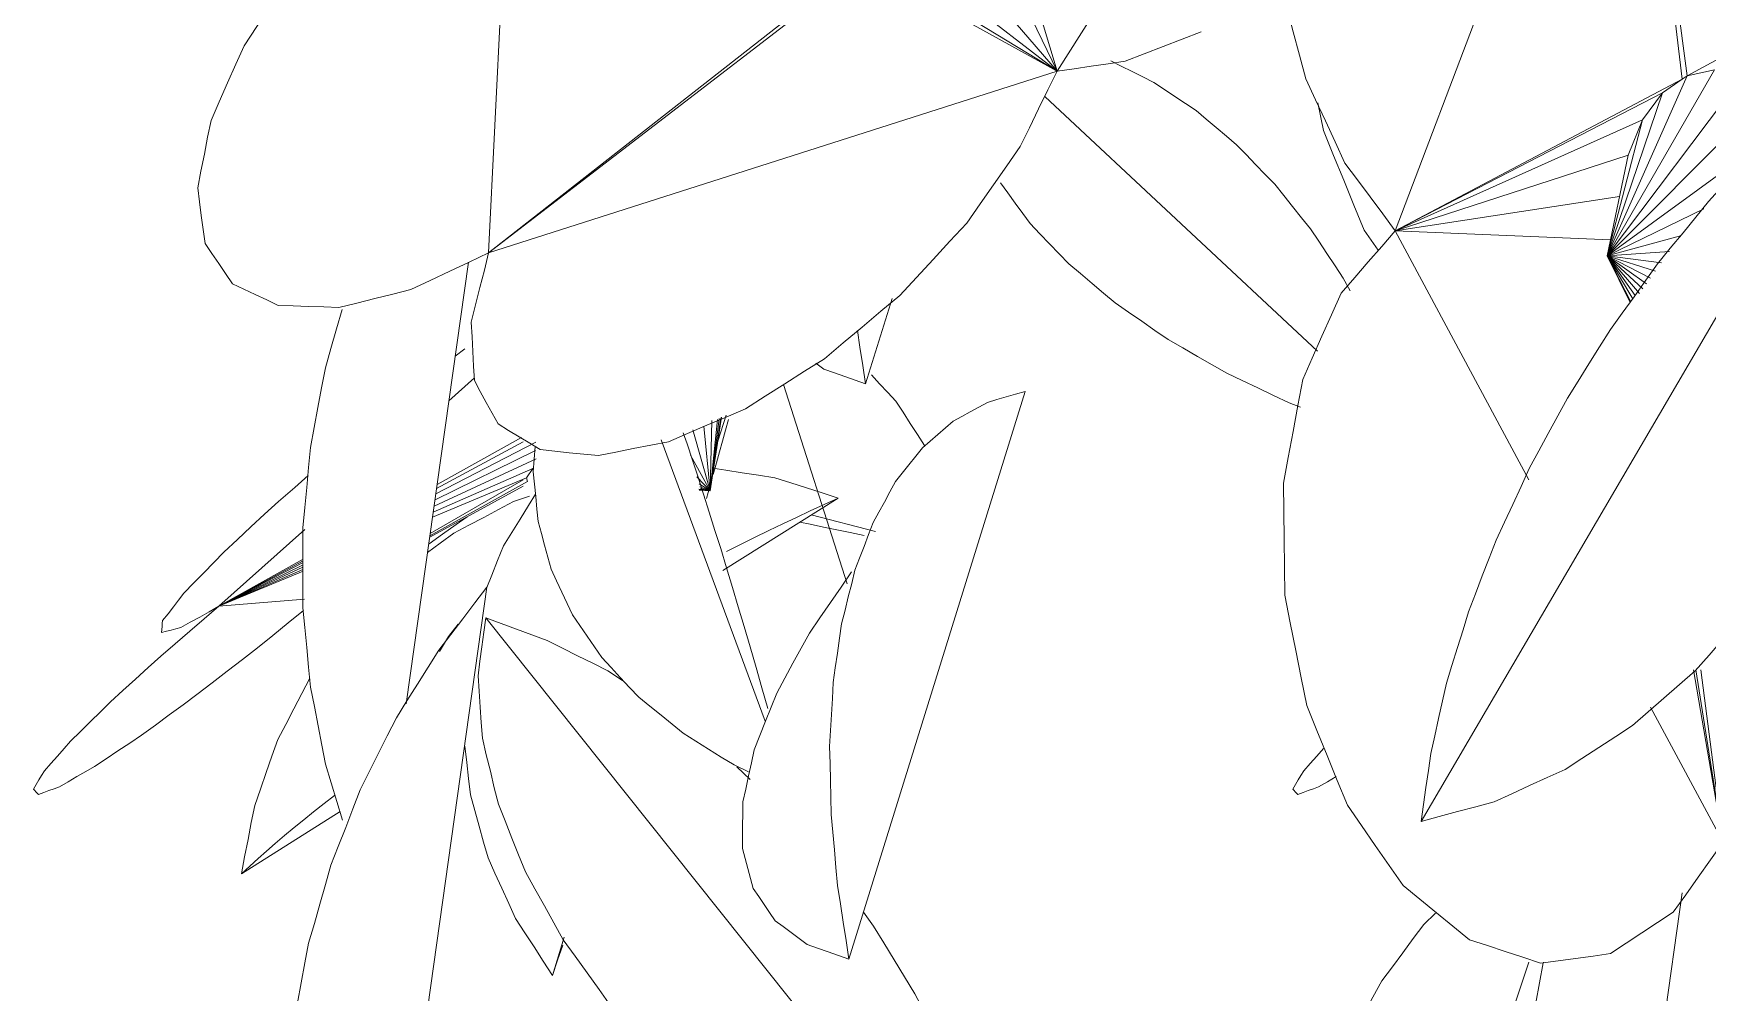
# Model space of a CAD drawing. Header units: metres. Extents: x 10.2 to 20.8, y -0.2 to 6.6.
# Drawn here: x 17.6922 to 17.7953, y 0.5659 to 0.6249 of the extents above; entities that cross this region are included whole.
import ezdxf

# ---------------------------------------------------------------- set-up
doc = ezdxf.new("R2010")
doc.units = ezdxf.units.M
doc.layers.add('Importações nas famílias', color=250, linetype='Continuous', lineweight=5)
doc.layers.add('Vegetação', color=7, linetype='Continuous', lineweight=5)

# ---------------------------------------------------------------- blocks, each defined once
blk = doc.blocks.new('Planta_pergolado_12200 - plantas pergolado_skp_Component_12-V108-Corte 3')
at = {"layer": 'Importações nas famílias'}
blk.add_line((17.78861, 0.53553), (17.79374, 0.57199), dxfattribs=at)
at = {"layer": 'Importações nas famílias', "flags": 128}
for points in [[(17.78449, 0.564), (17.78472, 0.56523), (17.78495, 0.56645), (17.78518, 0.56768), (17.78519, 0.56772)], [(17.78403, 0.55906), (17.78414, 0.5603), (17.78426, 0.56153), (17.78438, 0.56277), (17.78449, 0.564)], [(17.78403, 0.55412), (17.78403, 0.55536), (17.78403, 0.55659), (17.78403, 0.55782), (17.78403, 0.55906)], [(17.7845, 0.54925), (17.78438, 0.55047), (17.78427, 0.55169), (17.78415, 0.5529), (17.78403, 0.55412)], [(17.78543, 0.54449), (17.7852, 0.54568), (17.78496, 0.54687), (17.78473, 0.54806), (17.7845, 0.54925)], [(17.7868, 0.5399), (17.78646, 0.54105), (17.78612, 0.54219), (17.78577, 0.54334), (17.78543, 0.54449)], [(17.78861, 0.53553), (17.78816, 0.53662), (17.78771, 0.53772), (17.78726, 0.53881), (17.7868, 0.5399)]]:
    blk.add_lwpolyline(points, dxfattribs=at)
blk = doc.blocks.new('Planta_pergolado_12200 - plantas pergolado_skp_Component_16-V110-Corte 3')
blk.add_blockref('Planta_pergolado_12200 - plantas pergolado_skp_Component_12-V108-Corte 3', (0, 0))
blk = doc.blocks.new('Planta_pergolado_12200 - plantas pergolado_skp_Component_12-V90-Corte 3')
at = {"layer": 'Importações nas famílias'}
blk.add_line((17.81868, 0.40305), (17.82952, 0.43802), dxfattribs=at)
at = {"layer": 'Importações nas famílias', "flags": 128}
for points in [[(17.82509, 0.43618), (17.82562, 0.43647), (17.82615, 0.43676), (17.82668, 0.43705), (17.82721, 0.43734)], [(17.82721, 0.43734), (17.82779, 0.43751), (17.82836, 0.43768), (17.82894, 0.43785), (17.82952, 0.43802)], [(17.8232, 0.43455), (17.82367, 0.43496), (17.82415, 0.43537), (17.82462, 0.43577), (17.82509, 0.43618)], [(17.82155, 0.43246), (17.82196, 0.43298), (17.82237, 0.4335), (17.82279, 0.43403), (17.8232, 0.43455)], [(17.82016, 0.42994), (17.82051, 0.43057), (17.82086, 0.4312), (17.8212, 0.43183), (17.82155, 0.43246)], [(17.81905, 0.42701), (17.81933, 0.42774), (17.81961, 0.42847), (17.81988, 0.42921), (17.82016, 0.42994)], [(17.81884, 0.42691), (17.81819, 0.42597), (17.81754, 0.42502), (17.81689, 0.42407), (17.81624, 0.42313)], [(17.81823, 0.42371), (17.81844, 0.42454), (17.81864, 0.42536), (17.81885, 0.42619), (17.81905, 0.42701)], [(17.81771, 0.42008), (17.81784, 0.42099), (17.81797, 0.4219), (17.8181, 0.42281), (17.81823, 0.42371)], [(17.81624, 0.42313), (17.81574, 0.4222), (17.81523, 0.42128), (17.81473, 0.42036), (17.81423, 0.41944)], [(17.81749, 0.41615), (17.81755, 0.41713), (17.8176, 0.41812), (17.81766, 0.4191), (17.81771, 0.42008)], [(17.81423, 0.41944), (17.81388, 0.41857), (17.81354, 0.4177), (17.81319, 0.41682), (17.81285, 0.41595)], [(17.81285, 0.41595), (17.81267, 0.41514), (17.8125, 0.41434), (17.81232, 0.41353), (17.81214, 0.41273)], [(17.81758, 0.41197), (17.81756, 0.41302), (17.81754, 0.41406), (17.81752, 0.41511), (17.81749, 0.41615)], [(17.81214, 0.41273), (17.81214, 0.41201), (17.81213, 0.41129), (17.81213, 0.41058), (17.81212, 0.40986)], [(17.81798, 0.40759), (17.81788, 0.40869), (17.81778, 0.40978), (17.81768, 0.41088), (17.81758, 0.41197)], [(17.81212, 0.40986), (17.81229, 0.40924), (17.81246, 0.40863), (17.81262, 0.40802), (17.81279, 0.4074)], [(17.81279, 0.4074), (17.81313, 0.40691), (17.81346, 0.40641), (17.81379, 0.40592), (17.81413, 0.40542)], [(17.81868, 0.40305), (17.8185, 0.40419), (17.81833, 0.40532), (17.81815, 0.40646), (17.81798, 0.40759)], [(17.81413, 0.40542), (17.81462, 0.40506), (17.81512, 0.40469), (17.81561, 0.40433), (17.81611, 0.40396)], [(17.81611, 0.40396), (17.81675, 0.40373), (17.81739, 0.40351), (17.81803, 0.40328), (17.81868, 0.40305)]]:
    blk.add_lwpolyline(points, dxfattribs=at)
blk = doc.blocks.new('Planta_pergolado_12200 - plantas pergolado_skp_Component_12-V91-Corte 3')
at = {"layer": 'Importações nas famílias'}
for p, q in [((17.78861, 0.37067), (17.79638, 0.42596)), ((17.79461, 0.42368), (17.79402, 0.42292)), ((17.79402, 0.42292), (17.79347, 0.422))]:
    blk.add_line(p, q, dxfattribs=at)
at = {"layer": 'Importações nas famílias', "flags": 128}
for points in [[(17.79342, 0.42208), (17.79416, 0.42305), (17.7949, 0.42402), (17.79564, 0.42499), (17.79638, 0.42596)], [(17.79081, 0.41791), (17.79146, 0.41895), (17.79211, 0.41999), (17.79276, 0.42104), (17.79342, 0.42208)], [(17.78859, 0.41347), (17.78914, 0.41458), (17.7897, 0.41569), (17.79025, 0.4168), (17.79081, 0.41791)], [(17.78678, 0.40883), (17.78723, 0.40999), (17.78769, 0.41115), (17.78814, 0.41231), (17.78859, 0.41347)], [(17.78541, 0.40404), (17.78576, 0.40524), (17.7861, 0.40644), (17.78644, 0.40764), (17.78678, 0.40883)], [(17.78449, 0.39914), (17.78472, 0.40037), (17.78495, 0.40159), (17.78518, 0.40282), (17.78541, 0.40404)], [(17.78403, 0.3942), (17.78414, 0.39544), (17.78426, 0.39667), (17.78438, 0.39791), (17.78449, 0.39914)], [(17.78403, 0.38926), (17.78403, 0.3905), (17.78403, 0.39173), (17.78403, 0.39297), (17.78403, 0.3942)], [(17.7845, 0.38439), (17.78438, 0.38561), (17.78427, 0.38683), (17.78415, 0.38804), (17.78403, 0.38926)], [(17.78543, 0.37963), (17.7852, 0.38082), (17.78496, 0.38201), (17.78473, 0.3832), (17.7845, 0.38439)], [(17.7868, 0.37504), (17.78646, 0.37619), (17.78612, 0.37733), (17.78577, 0.37848), (17.78543, 0.37963)], [(17.78861, 0.37067), (17.78816, 0.37176), (17.78771, 0.37286), (17.78726, 0.37395), (17.7868, 0.37504)]]:
    blk.add_lwpolyline(points, dxfattribs=at)
blk = doc.blocks.new('Planta_pergolado_12200 - plantas pergolado_skp_Component_12-V93-Corte 3')
at = {"layer": 'Importações nas famílias'}
for p, q in [((17.81351, 0.4177), (17.80711, 0.43503)), ((17.81249, 0.41459), (17.81161, 0.41501))]:
    blk.add_line(p, q, dxfattribs=at)
at = {"layer": 'Importações nas famílias', "flags": 128}
for points in [[(17.80848, 0.43547), (17.80871, 0.43478), (17.80904, 0.43378), (17.80937, 0.43279)], [(17.79924, 0.43306), (17.7993, 0.43384), (17.79935, 0.43462)], [(17.79954, 0.43001), (17.79946, 0.43077), (17.79939, 0.43154), (17.79932, 0.4323), (17.79924, 0.43306)], [(17.80937, 0.43279), (17.80973, 0.43168), (17.81008, 0.43057), (17.81043, 0.42946), (17.81078, 0.42835)], [(17.80034, 0.42707), (17.80014, 0.4278), (17.79994, 0.42854), (17.79974, 0.42927), (17.79954, 0.43001)], [(17.81078, 0.42835), (17.81114, 0.42715), (17.8115, 0.42595), (17.81186, 0.42474), (17.81223, 0.42354)], [(17.80166, 0.42426), (17.80133, 0.42496), (17.801, 0.42566), (17.80067, 0.42636), (17.80034, 0.42707)], [(17.80347, 0.42162), (17.80301, 0.42228), (17.80256, 0.42294), (17.80211, 0.4236), (17.80166, 0.42426)], [(17.81223, 0.42354), (17.81259, 0.42228), (17.81296, 0.42102), (17.81332, 0.41976), (17.81369, 0.41849)], [(17.80574, 0.41918), (17.80517, 0.41979), (17.8046, 0.4204), (17.80404, 0.42101), (17.80347, 0.42162)], [(17.80847, 0.41697), (17.80779, 0.41752), (17.80711, 0.41808), (17.80642, 0.41863), (17.80574, 0.41918)], [(17.81161, 0.41501), (17.81082, 0.4155), (17.81004, 0.41599), (17.80925, 0.41648), (17.80847, 0.41697)]]:
    blk.add_lwpolyline(points, dxfattribs=at)
blk = doc.blocks.new('Planta_pergolado_12200 - plantas pergolado_skp_Component_17-V120-Corte 3')
at = {"layer": 'Importações nas famílias'}
for p, q in [((17.72167, 0.64071), (17.72024, 0.61141)), ((17.76601, 0.6395), (17.75524, 0.6226)), ((17.75235, 0.63231), (17.75524, 0.6226)), ((17.75107, 0.6313), (17.75524, 0.6226)), ((17.74888, 0.63), (17.75524, 0.6226)), ((17.72024, 0.61141), (17.74313, 0.62935)), ((17.74334, 0.62918), (17.72024, 0.61141)), ((17.75524, 0.6226), (17.74334, 0.62918)), ((17.75524, 0.6226), (17.74488, 0.6289)), ((17.74677, 0.62918), (17.75524, 0.6226)), ((17.72024, 0.61141), (17.75524, 0.6226))]:
    blk.add_line(p, q, dxfattribs=at)
at = {"layer": 'Importações nas famílias', "flags": 128}
for points in [[(17.70518, 0.62416), (17.70596, 0.62535), (17.70674, 0.62653), (17.70751, 0.62771), (17.70829, 0.62889)], [(17.76412, 0.62503), (17.76294, 0.62457), (17.76177, 0.62412), (17.7606, 0.62367), (17.75943, 0.62322)], [(17.70315, 0.61957), (17.70366, 0.62072), (17.70416, 0.62187), (17.70467, 0.62302), (17.70518, 0.62416)], [(17.75524, 0.6226), (17.75468, 0.62144), (17.75411, 0.62027), (17.75355, 0.61911), (17.75298, 0.61795)], [(17.75943, 0.62322), (17.75838, 0.62306), (17.75734, 0.62291), (17.75629, 0.62275), (17.75524, 0.6226)], [(17.70233, 0.61541), (17.70253, 0.61645), (17.70274, 0.61749), (17.70294, 0.61853), (17.70315, 0.61957)], [(17.75298, 0.61795), (17.75216, 0.61677), (17.75133, 0.61559), (17.75051, 0.61442), (17.74968, 0.61324)], [(17.70278, 0.61198), (17.70266, 0.61284), (17.70255, 0.6137), (17.70244, 0.61456), (17.70233, 0.61541)], [(17.74968, 0.61324), (17.74865, 0.61212), (17.74762, 0.61101), (17.74659, 0.60989), (17.74557, 0.60878)], [(17.70447, 0.60951), (17.70404, 0.61013), (17.70362, 0.61075), (17.7032, 0.61137), (17.70278, 0.61198)], [(17.72024, 0.61141), (17.71904, 0.61084), (17.71785, 0.61028), (17.71665, 0.60971), (17.71545, 0.60915)], [(17.71917, 0.60714), (17.71944, 0.60821), (17.71971, 0.60927), (17.71998, 0.61034), (17.72024, 0.61141)], [(17.70728, 0.60817), (17.70658, 0.60851), (17.70587, 0.60884), (17.70517, 0.60918), (17.70447, 0.60951)], [(17.71102, 0.60805), (17.71009, 0.60808), (17.70915, 0.60811), (17.70821, 0.60814), (17.70728, 0.60817)], [(17.71545, 0.60915), (17.71434, 0.60887), (17.71323, 0.6086), (17.71213, 0.60832), (17.71102, 0.60805)], [(17.74557, 0.60878), (17.7444, 0.60781), (17.74324, 0.60683), (17.74208, 0.60586), (17.74092, 0.60488)], [(17.71937, 0.60354), (17.71932, 0.60444), (17.71927, 0.60534), (17.71922, 0.60624), (17.71917, 0.60714)], [(17.74092, 0.60488), (17.7397, 0.60412), (17.73849, 0.60335), (17.73727, 0.60258), (17.73605, 0.60181)], [(17.72082, 0.60087), (17.72046, 0.60153), (17.72009, 0.6022), (17.71973, 0.60287), (17.71937, 0.60354)], [(17.73605, 0.60181), (17.73487, 0.6013), (17.73368, 0.6008), (17.73249, 0.60029), (17.73131, 0.59978)], [(17.72342, 0.59929), (17.72277, 0.59968), (17.72212, 0.60008), (17.72147, 0.60047), (17.72082, 0.60087)], [(17.727, 0.59892), (17.7261, 0.59901), (17.72521, 0.5991), (17.72431, 0.59919), (17.72342, 0.59929)], [(17.73131, 0.59978), (17.73023, 0.59956), (17.72915, 0.59935), (17.72807, 0.59913), (17.727, 0.59892)]]:
    blk.add_lwpolyline(points, dxfattribs=at)
blk = doc.blocks.new('Planta_pergolado_12200 - plantas pergolado_skp_Component_16-V121-Corte 3')
for name, p in [('Planta_pergolado_12200 - plantas pergolado_skp_Component_17-V120-Corte 3', (0, 0)), ('Planta_pergolado_12200 - plantas pergolado_skp_Component_12-V90-Corte 3', (-0.07625, 0.16486)), ('Planta_pergolado_12200 - plantas pergolado_skp_Component_12-V93-Corte 3', (-0.07625, 0.16486)), ('Planta_pergolado_12200 - plantas pergolado_skp_Component_12-V91-Corte 3', (-0.07625, 0.16486))]:
    blk.add_blockref(name, p)
blk = doc.blocks.new('Planta_pergolado_12200 - plantas pergolado_skp_-3067411-Corte 3')
for name in ['Planta_pergolado_12200 - plantas pergolado_skp_Component_16-V121-Corte 3', 'Planta_pergolado_12200 - plantas pergolado_skp_Component_16-V110-Corte 3']:
    blk.add_blockref(name, (0, 0))
blk = doc.blocks.new('Planta_pergolado_12200 - plantas pergolado_skp_-3067423-Corte 3')
blk.add_blockref('Planta_pergolado_12200 - plantas pergolado_skp_-3067411-Corte 3', (0, 0))
blk = doc.blocks.new('Planta_pergolado_12200 - plantas pergolado_skp_Component_12-V99-Corte 3')
at = {"layer": 'Importações nas famílias'}
blk.add_line((17.79708, 0.24225), (17.82517, 0.29029), dxfattribs=at)
at = {"layer": 'Importações nas famílias', "flags": 128}
for points in [[(17.82157, 0.28732), (17.82247, 0.28806), (17.82337, 0.2888), (17.82427, 0.28954), (17.82517, 0.29029)], [(17.82517, 0.29029), (17.82539, 0.28905), (17.82561, 0.28782), (17.82584, 0.28659), (17.82606, 0.28536)], [(17.81809, 0.28402), (17.81896, 0.28485), (17.81983, 0.28567), (17.8207, 0.28649), (17.82157, 0.28732)], [(17.82606, 0.28536), (17.82611, 0.28407), (17.82616, 0.28278), (17.82621, 0.2815), (17.82626, 0.28021)], [(17.81477, 0.28043), (17.8156, 0.28133), (17.81643, 0.28223), (17.81726, 0.28312), (17.81809, 0.28402)], [(17.81164, 0.27659), (17.81242, 0.27755), (17.81321, 0.27851), (17.81399, 0.27947), (17.81477, 0.28043)], [(17.82626, 0.28021), (17.82614, 0.2789), (17.82602, 0.27759), (17.8259, 0.27628), (17.82578, 0.27497)], [(17.80874, 0.27254), (17.80946, 0.27355), (17.81019, 0.27456), (17.81091, 0.27558), (17.81164, 0.27659)], [(17.82578, 0.27497), (17.82549, 0.27366), (17.82519, 0.27236), (17.8249, 0.27105), (17.82461, 0.26975)], [(17.80609, 0.26832), (17.80675, 0.26937), (17.80741, 0.27043), (17.80807, 0.27148), (17.80874, 0.27254)], [(17.82461, 0.26975), (17.82416, 0.26848), (17.82371, 0.26721), (17.82325, 0.26595), (17.8228, 0.26468)], [(17.80374, 0.26399), (17.80432, 0.26507), (17.80491, 0.26615), (17.8055, 0.26724), (17.80609, 0.26832)], [(17.8017, 0.25958), (17.80221, 0.26068), (17.80272, 0.26178), (17.80323, 0.26288), (17.80374, 0.26399)], [(17.8228, 0.26468), (17.82219, 0.26348), (17.82159, 0.26228), (17.82098, 0.26108), (17.82038, 0.25988)], [(17.82038, 0.25988), (17.81964, 0.25877), (17.81889, 0.25767), (17.81815, 0.25656), (17.81741, 0.25546)], [(17.79999, 0.25516), (17.80042, 0.25626), (17.80084, 0.25737), (17.80127, 0.25847), (17.8017, 0.25958)], [(17.79865, 0.25076), (17.79898, 0.25186), (17.79932, 0.25296), (17.79966, 0.25406), (17.79999, 0.25516)], [(17.81741, 0.25546), (17.81654, 0.25447), (17.81568, 0.25349), (17.81482, 0.2525), (17.81396, 0.25152)], [(17.81396, 0.25152), (17.81299, 0.25068), (17.81203, 0.24984), (17.81107, 0.249), (17.8101, 0.24816)], [(17.79767, 0.24644), (17.79792, 0.24752), (17.79816, 0.2486), (17.7984, 0.24968), (17.79865, 0.25076)], [(17.8101, 0.24816), (17.80906, 0.24748), (17.80802, 0.24681), (17.80698, 0.24613), (17.80594, 0.24545)], [(17.79708, 0.24225), (17.79723, 0.24329), (17.79738, 0.24434), (17.79753, 0.24539), (17.79767, 0.24644)], [(17.80594, 0.24545), (17.80485, 0.24496), (17.80375, 0.24446), (17.80266, 0.24396), (17.80157, 0.24347)], [(17.80157, 0.24347), (17.80045, 0.24316), (17.79932, 0.24286), (17.7982, 0.24255), (17.79708, 0.24225)]]:
    blk.add_lwpolyline(points, dxfattribs=at)
blk = doc.blocks.new('Planta_pergolado_12200 - plantas pergolado_skp_Component_17-V189-Corte 3')
at = {"layer": 'Importações nas famílias'}
for p, q in [((17.79078, 0.64672), (17.79373, 0.62211)), ((17.79404, 0.62232), (17.79082, 0.64675)), ((17.77607, 0.61276), (17.78846, 0.64543)), ((17.81136, 0.6317), (17.79404, 0.62232)), ((17.78911, 0.61122), (17.79572, 0.62268)), ((17.79572, 0.62268), (17.79404, 0.62232)), ((17.79373, 0.62211), (17.77607, 0.61276)), ((17.78911, 0.61122), (17.79404, 0.62232)), ((17.78911, 0.61122), (17.79746, 0.62232)), ((17.79373, 0.62211), (17.79252, 0.62127)), ((17.79404, 0.62232), (17.79373, 0.62211)), ((17.79252, 0.62127), (17.77607, 0.61276)), ((17.78911, 0.61122), (17.79252, 0.62127)), ((17.78911, 0.61122), (17.79913, 0.62127)), ((17.79252, 0.62127), (17.79129, 0.6196)), ((17.79129, 0.6196), (17.77607, 0.61276)), ((17.78911, 0.61122), (17.79129, 0.6196)), ((17.79129, 0.6196), (17.79041, 0.61743)), ((17.78911, 0.61122), (17.79915, 0.61853)), ((17.79041, 0.61743), (17.77607, 0.61276)), ((17.78911, 0.61122), (17.79041, 0.61743)), ((17.78987, 0.61489), (17.77607, 0.61276)), ((17.79507, 0.61413), (17.78911, 0.61122)), ((17.77607, 0.61276), (17.78429, 0.59744)), ((17.78933, 0.61221), (17.77607, 0.61276)), ((17.78911, 0.61122), (17.79364, 0.61245)), ((17.79295, 0.61149), (17.78911, 0.61122)), ((17.79084, 0.60879), (17.78911, 0.61122)), ((17.78911, 0.61122), (17.79153, 0.6095)), ((17.79179, 0.60986), (17.78911, 0.61122)), ((17.78911, 0.61122), (17.79209, 0.61028)), ((17.79246, 0.6108), (17.78911, 0.61122)), ((17.78911, 0.61122), (17.79131, 0.60919)), ((17.78911, 0.61122), (17.79111, 0.60891)), ((17.78911, 0.61122), (17.79069, 0.60858)), ((17.78911, 0.61122), (17.79057, 0.6084)), ((17.78911, 0.61122), (17.79053, 0.60835)), ((17.79444, 0.58572), (17.79625, 0.57511)), ((17.79458, 0.58572), (17.79625, 0.57511)), ((17.79625, 0.57511), (17.79489, 0.58572)), ((17.79179, 0.58344), (17.79625, 0.57511))]:
    blk.add_line(p, q, dxfattribs=at)
at = {"layer": 'Importações nas famílias', "flags": 128}
for points in [[(17.76902, 0.62795), (17.7694, 0.62649), (17.76979, 0.62503), (17.77018, 0.62358), (17.77056, 0.62212)], [(17.77056, 0.62212), (17.77116, 0.62083), (17.77177, 0.61953), (17.77237, 0.61824), (17.77297, 0.61694)], [(17.77297, 0.61694), (17.77374, 0.6159), (17.77452, 0.61485), (17.7753, 0.61381), (17.77607, 0.61276)], [(17.77607, 0.61276), (17.77524, 0.6118), (17.7744, 0.61085), (17.77357, 0.60989), (17.77274, 0.60893)], [(17.77274, 0.60893), (17.77215, 0.6076), (17.77155, 0.60627), (17.77096, 0.60493), (17.77037, 0.6036)], [(17.77037, 0.6036), (17.77007, 0.602), (17.76978, 0.60041), (17.76948, 0.59881), (17.76918, 0.59722)], [(17.76918, 0.59722), (17.7692, 0.59549), (17.76922, 0.59377), (17.76924, 0.59205), (17.76926, 0.59033)], [(17.76926, 0.59033), (17.7696, 0.58863), (17.76994, 0.58693), (17.77028, 0.58523), (17.77062, 0.58353)], [(17.77062, 0.58353), (17.77124, 0.58199), (17.77187, 0.58046), (17.77249, 0.57892), (17.77312, 0.57739)], [(17.77312, 0.57739), (17.77398, 0.57615), (17.77484, 0.57491), (17.7757, 0.57368), (17.77656, 0.57244)], [(17.79318, 0.5708), (17.79395, 0.57188), (17.79472, 0.57296), (17.79548, 0.57403), (17.79625, 0.57511)], [(17.77656, 0.57244), (17.77758, 0.57161), (17.7786, 0.57077), (17.77962, 0.56994), (17.78064, 0.5691)], [(17.78932, 0.56825), (17.79029, 0.56889), (17.79125, 0.56953), (17.79221, 0.57017), (17.79318, 0.5708)], [(17.78064, 0.5691), (17.78174, 0.56875), (17.78283, 0.56839), (17.78393, 0.56803), (17.78502, 0.56767)], [(17.78502, 0.56767), (17.7861, 0.56781), (17.78717, 0.56796), (17.78825, 0.5681), (17.78932, 0.56825)]]:
    blk.add_lwpolyline(points, dxfattribs=at)
blk = doc.blocks.new('Planta_pergolado_12200 - plantas pergolado_skp_Component_16-V190-Corte 3')
for name, p in [('Planta_pergolado_12200 - plantas pergolado_skp_Component_17-V189-Corte 3', (0, 0)), ('Planta_pergolado_12200 - plantas pergolado_skp_Component_12-V99-Corte 3', (-0.01942, 0.33414))]:
    blk.add_blockref(name, p)
blk = doc.blocks.new('Planta_pergolado_12200 - plantas pergolado_skp_-V204-Corte 3')
blk.add_blockref('Planta_pergolado_12200 - plantas pergolado_skp_Component_16-V190-Corte 3', (0, 0))
blk = doc.blocks.new('Planta_pergolado_12200 - plantas pergolado_skp_-3067425-Corte 3')
blk.add_blockref('Planta_pergolado_12200 - plantas pergolado_skp_-V204-Corte 3', (0, 0))
blk = doc.blocks.new('Planta_pergolado_12200 - plantas pergolado_skp_-3067432-Corte 3')
for name in ['Planta_pergolado_12200 - plantas pergolado_skp_-3067425-Corte 3', 'Planta_pergolado_12200 - plantas pergolado_skp_-3067423-Corte 3']:
    blk.add_blockref(name, (0, 0))
blk = doc.blocks.new('Planta_pergolado_12200 - plantas pergolado_skp_Component_12-V515-Corte 3')
at = {"layer": 'Importações nas famílias'}
for p, q in [((17.74011, 0.59528), (17.74407, 0.59424)), ((17.7425, 0.59418), (17.74337, 0.59401))]:
    blk.add_line(p, q, dxfattribs=at)
at = {"layer": 'Importações nas famílias', "flags": 128}
for points in [[(17.74532, 0.60227), (17.74482, 0.60281), (17.74432, 0.60335), (17.74381, 0.6039)], [(17.74708, 0.59955), (17.74664, 0.60023), (17.7462, 0.60091), (17.74576, 0.60159), (17.74532, 0.60227)], [(17.7394, 0.59483), (17.74005, 0.5947), (17.74086, 0.59452), (17.74168, 0.59435), (17.7425, 0.59418)]]:
    blk.add_lwpolyline(points, dxfattribs=at)
blk = doc.blocks.new('Planta_pergolado_12200 - plantas pergolado_skp_Component_12-V516-Corte 3')
at = {"layer": 'Importações nas famílias'}
for p, q in [((17.73436, 0.59981), (17.73486, 0.60142)), ((17.73407, 0.59775), (17.73428, 0.59848)), ((17.73365, 0.59629), (17.73386, 0.59702)), ((17.72417, 0.56691), (17.7249, 0.56927))]:
    blk.add_line(p, q, dxfattribs=at)
at = {"layer": 'Importações nas famílias', "flags": 128}
for points in [[(17.73428, 0.59848), (17.73446, 0.59915), (17.73465, 0.59981), (17.73483, 0.60048), (17.73502, 0.60114)], [(17.72313, 0.59655), (17.72269, 0.59584), (17.72218, 0.59501), (17.72167, 0.59418), (17.72116, 0.59336)], [(17.72116, 0.59336), (17.72079, 0.59246), (17.72043, 0.59156), (17.72013, 0.59081)], [(17.71878, 0.58102), (17.71889, 0.58002), (17.71901, 0.57903), (17.71912, 0.57804)], [(17.71912, 0.57804), (17.71939, 0.57707), (17.71966, 0.5761), (17.71993, 0.57512), (17.72021, 0.57415)], [(17.72021, 0.57415), (17.72063, 0.57321), (17.72106, 0.57228), (17.72148, 0.57134), (17.7219, 0.57041)], [(17.7219, 0.57041), (17.72247, 0.56953), (17.72304, 0.56866), (17.72361, 0.56778), (17.72417, 0.56691)], [(17.72417, 0.56691), (17.72449, 0.56784), (17.72482, 0.56877)]]:
    blk.add_lwpolyline(points, dxfattribs=at)
blk = doc.blocks.new('Planta_pergolado_12200 - plantas pergolado_skp_Component_12-V517-Corte 3')
at = {"layer": 'Importações nas famílias'}
for p, q in [((17.72276, 0.59643), (17.72178, 0.5961)), ((17.73466, 0.59184), (17.74176, 0.59631)), ((17.70502, 0.57316), (17.71111, 0.577))]:
    blk.add_line(p, q, dxfattribs=at)
at = {"layer": 'Importações nas famílias', "flags": 128}
for points in [[(17.73787, 0.59756), (17.73686, 0.59772), (17.73585, 0.59787), (17.73484, 0.59802), (17.73405, 0.59814)], [(17.74176, 0.59631), (17.74078, 0.59663), (17.73981, 0.59694), (17.73884, 0.59725), (17.73787, 0.59756)], [(17.72178, 0.5961), (17.72086, 0.59561), (17.71994, 0.59512), (17.71902, 0.59464), (17.7181, 0.59415)], [(17.73835, 0.59473), (17.7392, 0.59512), (17.74005, 0.59552), (17.7409, 0.59592), (17.74176, 0.59631)], [(17.7181, 0.59415), (17.71726, 0.59353), (17.71648, 0.59295)], [(17.73489, 0.59301), (17.73575, 0.59344), (17.73662, 0.59387), (17.73749, 0.5943), (17.73835, 0.59473)], [(17.70924, 0.58521), (17.70875, 0.58427), (17.70825, 0.58332), (17.70775, 0.58237), (17.70726, 0.58143)], [(17.70726, 0.58143), (17.7069, 0.58041), (17.70655, 0.5794), (17.70619, 0.57839), (17.70584, 0.57738)], [(17.70584, 0.57738), (17.70563, 0.57632), (17.70543, 0.57527), (17.70522, 0.57422), (17.70502, 0.57316)], [(17.70945, 0.57698), (17.71011, 0.57749), (17.71076, 0.57799)], [(17.70709, 0.57503), (17.70768, 0.57552), (17.70827, 0.57601), (17.70886, 0.57649), (17.70945, 0.57698)], [(17.70502, 0.57316), (17.70554, 0.57363), (17.70606, 0.5741), (17.70657, 0.57456), (17.70709, 0.57503)]]:
    blk.add_lwpolyline(points, dxfattribs=at)
blk = doc.blocks.new('Planta_pergolado_12200 - plantas pergolado_skp_Component_12-V518-Corte 3')
at = {"layer": 'Importações nas famílias'}
for p, q in [((17.77128, 0.60535), (17.75448, 0.62103)), ((17.7733, 0.60908), (17.77287, 0.60986)), ((17.76954, 0.60218), (17.77023, 0.60191))]:
    blk.add_line(p, q, dxfattribs=at)
at = {"layer": 'Importações nas famílias', "flags": 128}
for points in [[(17.7612, 0.6219), (17.76053, 0.62224), (17.75987, 0.62257), (17.7592, 0.62291), (17.75855, 0.62324)], [(17.7638, 0.62017), (17.76315, 0.6206), (17.7625, 0.62103), (17.76185, 0.62147), (17.7612, 0.6219)], [(17.76629, 0.61807), (17.76567, 0.6186), (17.76504, 0.61912), (17.76442, 0.61964), (17.7638, 0.62017)], [(17.76865, 0.61564), (17.76806, 0.61624), (17.76747, 0.61685), (17.76688, 0.61746), (17.76629, 0.61807)], [(17.75175, 0.61573), (17.75221, 0.6151), (17.75267, 0.61447), (17.75313, 0.61384), (17.75359, 0.61321)], [(17.77085, 0.61289), (17.7703, 0.61357), (17.76975, 0.61426), (17.7692, 0.61495), (17.76865, 0.61564)], [(17.75359, 0.61321), (17.75418, 0.61259), (17.75478, 0.61197), (17.75537, 0.61135), (17.75597, 0.61073)], [(17.77287, 0.60986), (17.77237, 0.61062), (17.77186, 0.61137), (17.77136, 0.61213), (17.77085, 0.61289)], [(17.75597, 0.61073), (17.75668, 0.61013), (17.7574, 0.60953), (17.75811, 0.60893), (17.75882, 0.60833)], [(17.75882, 0.60833), (17.75964, 0.60776), (17.76046, 0.6072), (17.76127, 0.60663), (17.76209, 0.60607)], [(17.76209, 0.60607), (17.76299, 0.60555), (17.76389, 0.60503), (17.76479, 0.60452), (17.76569, 0.604)], [(17.76569, 0.604), (17.76665, 0.60355), (17.76761, 0.60309), (17.76858, 0.60263), (17.76954, 0.60218)]]:
    blk.add_lwpolyline(points, dxfattribs=at)
blk = doc.blocks.new('Planta_pergolado_12200 - plantas pergolado_skp_Component_17-V519-Corte 3')
at = {"layer": 'Importações nas famílias'}
for p, q in [((17.71877, 0.6055), (17.71818, 0.60505)), ((17.71938, 0.60372), (17.7178, 0.6023)), ((17.73389, 0.59676), (17.73458, 0.60128)), ((17.73389, 0.59676), (17.73455, 0.60125)), ((17.73389, 0.59676), (17.73444, 0.6012)), ((17.73389, 0.59676), (17.73434, 0.60115)), ((17.73389, 0.59676), (17.73399, 0.60109)), ((17.71707, 0.59714), (17.72226, 0.60003)), ((17.73389, 0.59676), (17.73281, 0.60052)), ((17.73389, 0.59676), (17.73349, 0.60073)), ((17.71694, 0.59619), (17.72312, 0.59924)), ((17.72314, 0.59975), (17.71699, 0.59656)), ((17.72237, 0.59977), (17.71704, 0.59689)), ((17.73389, 0.59676), (17.73267, 0.59895)), ((17.72297, 0.59812), (17.71683, 0.59543)), ((17.71688, 0.5958), (17.72317, 0.59872)), ((17.72297, 0.59812), (17.72258, 0.59755)), ((17.71662, 0.5939), (17.72237, 0.59705)), ((17.71663, 0.59398), (17.72263, 0.59732)), ((17.72237, 0.59743), (17.71665, 0.59412)), ((17.72258, 0.59755), (17.71679, 0.59513)), ((17.72258, 0.59755), (17.72263, 0.59732)), ((17.73389, 0.59676), (17.73307, 0.59761)), ((17.73319, 0.59685), (17.73389, 0.59676)), ((17.73389, 0.59676), (17.7332, 0.59719)), ((17.73389, 0.59676), (17.73325, 0.597)), ((17.73389, 0.59676), (17.73329, 0.5969)), ((17.73389, 0.59676), (17.7332, 0.59681)), ((17.73389, 0.59676), (17.73321, 0.5968)), ((17.70892, 0.59437), (17.70362, 0.58964)), ((17.70362, 0.58964), (17.70883, 0.59254)), ((17.70883, 0.59245), (17.70362, 0.58964)), ((17.70882, 0.59233), (17.70362, 0.58964)), ((17.70362, 0.58964), (17.70882, 0.59219)), ((17.70362, 0.58964), (17.70881, 0.59205)), ((17.70881, 0.59191), (17.70362, 0.58964)), ((17.70882, 0.59181), (17.70362, 0.58964)), ((17.7089, 0.59008), (17.70362, 0.58964))]:
    blk.add_line(p, q, dxfattribs=at)
at = {"layer": 'Importações nas famílias', "flags": 128}
for points in [[(17.70914, 0.59769), (17.7083, 0.59696), (17.7073, 0.59609)], [(17.7073, 0.59609), (17.70645, 0.59531), (17.70561, 0.59453), (17.70477, 0.59375), (17.70393, 0.59297)], [(17.71658, 0.59348), (17.71741, 0.59408), (17.71824, 0.59468), (17.71892, 0.59516)], [(17.70393, 0.59297), (17.70332, 0.59234), (17.7027, 0.59171), (17.70209, 0.59108), (17.70148, 0.59045)], [(17.70362, 0.58964), (17.70273, 0.58887), (17.70184, 0.58811), (17.70095, 0.58734), (17.70006, 0.58658)], [(17.70148, 0.59045), (17.70115, 0.59003), (17.70083, 0.5896), (17.7005, 0.58918), (17.70017, 0.58876)], [(17.70128, 0.58833), (17.70187, 0.58866), (17.70245, 0.58898), (17.70303, 0.58931), (17.70362, 0.58964)], [(17.70017, 0.58876), (17.70015, 0.58858), (17.70014, 0.58839), (17.70012, 0.58821), (17.7001, 0.58803)], [(17.70601, 0.58708), (17.70695, 0.58785), (17.7079, 0.58862), (17.70884, 0.58939)], [(17.7001, 0.58803), (17.7004, 0.58811), (17.70069, 0.58818), (17.70099, 0.58826), (17.70128, 0.58833)], [(17.70006, 0.58658), (17.69928, 0.58587), (17.6985, 0.58516), (17.69772, 0.58446), (17.69695, 0.58375)], [(17.70228, 0.5842), (17.70322, 0.58492), (17.70415, 0.58564), (17.70508, 0.58636), (17.70601, 0.58708)], [(17.69695, 0.58375), (17.69634, 0.58315), (17.69572, 0.58254), (17.69511, 0.58194), (17.6945, 0.58134)], [(17.69886, 0.58171), (17.69972, 0.58233), (17.70057, 0.58295), (17.70143, 0.58358), (17.70228, 0.5842)], [(17.69597, 0.57977), (17.69669, 0.58025), (17.69742, 0.58074), (17.69814, 0.58122), (17.69886, 0.58171)], [(17.6945, 0.58134), (17.6941, 0.58088), (17.6937, 0.58042), (17.69329, 0.57997), (17.69289, 0.57951)], [(17.69289, 0.57951), (17.69272, 0.57923), (17.69255, 0.57895), (17.69238, 0.57867), (17.69222, 0.57839)], [(17.69381, 0.57852), (17.69435, 0.57883), (17.69489, 0.57915), (17.69543, 0.57946), (17.69597, 0.57977)], [(17.69222, 0.57839), (17.6923, 0.5783), (17.69237, 0.57822), (17.69245, 0.57814), (17.69253, 0.57805)], [(17.69253, 0.57805), (17.69285, 0.57817), (17.69317, 0.57829), (17.69349, 0.57841), (17.69381, 0.57852)]]:
    blk.add_lwpolyline(points, dxfattribs=at)
blk = doc.blocks.new('Planta_pergolado_12200 - plantas pergolado_skp_Component_16-V520-Corte 3')
for name in ['Planta_pergolado_12200 - plantas pergolado_skp_Component_12-V518-Corte 3', 'Planta_pergolado_12200 - plantas pergolado_skp_Component_17-V519-Corte 3', 'Planta_pergolado_12200 - plantas pergolado_skp_Component_12-V515-Corte 3', 'Planta_pergolado_12200 - plantas pergolado_skp_Component_12-V516-Corte 3', 'Planta_pergolado_12200 - plantas pergolado_skp_Component_12-V517-Corte 3']:
    blk.add_blockref(name, (0, 0))
blk = doc.blocks.new('Planta_pergolado_12200 - plantas pergolado_skp_Component_12-V562-Corte 3')
at = {"layer": 'Importações nas famílias'}
for p, q in [((17.84405, 0.6098), (17.83626, 0.61708)), ((17.83573, 0.60886), (17.83636, 0.60833)), ((17.83963, 0.60607), (17.84053, 0.60555))]:
    blk.add_line(p, q, dxfattribs=at)
at = {"layer": 'Importações nas famílias', "flags": 128}
for points in [[(17.84134, 0.62017), (17.84069, 0.6206), (17.84004, 0.62103), (17.83939, 0.62147), (17.83902, 0.62171)], [(17.84383, 0.61807), (17.84321, 0.6186), (17.84258, 0.61912), (17.84196, 0.61964), (17.84134, 0.62017)], [(17.84619, 0.61564), (17.8456, 0.61624), (17.84501, 0.61685), (17.84442, 0.61746), (17.84383, 0.61807)], [(17.84839, 0.61289), (17.84784, 0.61357), (17.84729, 0.61426), (17.84674, 0.61495), (17.84619, 0.61564)], [(17.8503, 0.61003), (17.84991, 0.61062), (17.8494, 0.61137), (17.8489, 0.61213), (17.84839, 0.61289)], [(17.83636, 0.60833), (17.83718, 0.60776), (17.838, 0.6072), (17.83881, 0.60663), (17.83963, 0.60607)]]:
    blk.add_lwpolyline(points, dxfattribs=at)
blk = doc.blocks.new('Planta_pergolado_12200 - plantas pergolado_skp_Component_17-V563-Corte 3')
at = {"layer": 'Importações nas famílias', "flags": 128}
for points in [[(17.77164, 0.58088), (17.77124, 0.58042), (17.77083, 0.57997), (17.77043, 0.57951)], [(17.77043, 0.57951), (17.77026, 0.57923), (17.77009, 0.57895), (17.76992, 0.57867), (17.76976, 0.57839)], [(17.76976, 0.57839), (17.76984, 0.5783), (17.76991, 0.57822), (17.76999, 0.57814), (17.77007, 0.57805)], [(17.77007, 0.57805), (17.77039, 0.57817), (17.77071, 0.57829), (17.77103, 0.57841), (17.77135, 0.57852)], [(17.77135, 0.57852), (17.77189, 0.57883), (17.77243, 0.57915)]]:
    blk.add_lwpolyline(points, dxfattribs=at)
blk = doc.blocks.new('Planta_pergolado_12200 - plantas pergolado_skp_Component_16-V564-Corte 3')
for name in ['Planta_pergolado_12200 - plantas pergolado_skp_Component_12-V562-Corte 3', 'Planta_pergolado_12200 - plantas pergolado_skp_Component_17-V563-Corte 3']:
    blk.add_blockref(name, (0, 0))
blk = doc.blocks.new('Planta_pergolado_12200 - plantas pergolado_skp_Component_12-V580-Corte 3')
at = {"layer": 'Importações nas famílias'}
for p, q in [((17.74345, 0.60334), (17.74508, 0.60859)), ((17.74039, 0.60461), (17.74088, 0.60424))]:
    blk.add_line(p, q, dxfattribs=at)
at = {"layer": 'Importações nas famílias', "flags": 128}
for points in [[(17.74345, 0.60334), (17.74328, 0.60447), (17.7431, 0.60561), (17.74295, 0.60662)], [(17.74088, 0.60424), (17.74153, 0.60402), (17.74217, 0.60379), (17.74281, 0.60356), (17.74345, 0.60334)]]:
    blk.add_lwpolyline(points, dxfattribs=at)
blk = doc.blocks.new('Planta_pergolado_12200 - plantas pergolado_skp_Component_12-V581-Corte 3')
at = {"layer": 'Importações nas famílias'}
blk.add_line((17.71517, 0.58363), (17.719, 0.61084), dxfattribs=at)
at = {"layer": 'Importações nas famílias', "flags": 128}
for points in [[(17.71019, 0.60432), (17.71053, 0.60552), (17.71088, 0.60672), (17.71122, 0.60792)], [(17.70927, 0.59943), (17.7095, 0.60065), (17.70973, 0.60188), (17.70996, 0.6031), (17.71019, 0.60432)], [(17.70881, 0.59448), (17.70892, 0.59572), (17.70904, 0.59695), (17.70915, 0.59819), (17.70927, 0.59943)], [(17.70881, 0.58955), (17.70881, 0.59078), (17.70881, 0.59201), (17.70881, 0.59325), (17.70881, 0.59448)], [(17.70928, 0.58467), (17.70916, 0.58589), (17.70904, 0.58711), (17.70893, 0.58833), (17.70881, 0.58955)], [(17.7102, 0.57991), (17.70997, 0.5811), (17.70974, 0.58229), (17.70951, 0.58348), (17.70928, 0.58467)], [(17.71124, 0.57647), (17.71089, 0.57762), (17.71055, 0.57877), (17.7102, 0.57991)]]:
    blk.add_lwpolyline(points, dxfattribs=at)
blk = doc.blocks.new('Planta_pergolado_12200 - plantas pergolado_skp_Component_16-V584-Corte 3')
for name in ['Planta_pergolado_12200 - plantas pergolado_skp_Component_12-V581-Corte 3', 'Planta_pergolado_12200 - plantas pergolado_skp_Component_12-V580-Corte 3']:
    blk.add_blockref(name, (0, 0))
blk = doc.blocks.new('Planta_pergolado_12200 - plantas pergolado_skp_Component_12-V585-Corte 3')
at = {"layer": 'Importações nas famílias'}
for p, q in [((17.77782, 0.57004), (17.77855, 0.57074)), ((17.78429, 0.56772), (17.7707, 0.52675)), ((17.78479, 0.54817), (17.78437, 0.54707))]:
    blk.add_line(p, q, dxfattribs=at)
at = {"layer": 'Importações nas famílias', "flags": 128}
for points in [[(17.77524, 0.56657), (17.77589, 0.56744), (17.77653, 0.56831), (17.77718, 0.56918), (17.77782, 0.57004)], [(17.77303, 0.56251), (17.77358, 0.56353), (17.77414, 0.56454), (17.77469, 0.56556), (17.77524, 0.56657)], [(17.77122, 0.55796), (17.77167, 0.5591), (17.77213, 0.56023), (17.77258, 0.56137), (17.77303, 0.56251)], [(17.76988, 0.55302), (17.77021, 0.55425), (17.77055, 0.55549), (17.77089, 0.55672), (17.77122, 0.55796)], [(17.76902, 0.54781), (17.76923, 0.54911), (17.76945, 0.55041), (17.76966, 0.55172), (17.76988, 0.55302)], [(17.76867, 0.54245), (17.76876, 0.54379), (17.76885, 0.54513), (17.76893, 0.54647), (17.76902, 0.54781)], [(17.78437, 0.54707), (17.78386, 0.54598), (17.78334, 0.5449), (17.78283, 0.54381), (17.78232, 0.54272)], [(17.76884, 0.53707), (17.7688, 0.53842), (17.76875, 0.53976), (17.76871, 0.54111), (17.76867, 0.54245)], [(17.78232, 0.54272), (17.78171, 0.54166), (17.7811, 0.54059), (17.7805, 0.53953), (17.77989, 0.53847)], [(17.77989, 0.53847), (17.7792, 0.53744), (17.77851, 0.53641), (17.77782, 0.53538), (17.77713, 0.53435)], [(17.76952, 0.5318), (17.76935, 0.53312), (17.76918, 0.53443), (17.76901, 0.53575), (17.76884, 0.53707)], [(17.77713, 0.53435), (17.77636, 0.53337), (17.77559, 0.53239), (17.77482, 0.53141), (17.77405, 0.53043)], [(17.7707, 0.52675), (17.7704, 0.52801), (17.77011, 0.52927), (17.76981, 0.53053), (17.76952, 0.5318)], [(17.77405, 0.53043), (17.77321, 0.52951), (17.77237, 0.52859), (17.77153, 0.52767), (17.7707, 0.52675)]]:
    blk.add_lwpolyline(points, dxfattribs=at)
blk = doc.blocks.new('Planta_pergolado_12200 - plantas pergolado_skp_Component_12-V586-Corte 3')
at = {"layer": 'Importações nas famílias'}
for p, q in [((17.72006, 0.58893), (17.75336, 0.54721)), ((17.72759, 0.58566), (17.72849, 0.58508)), ((17.73553, 0.57976), (17.73634, 0.57898)), ((17.74332, 0.5708), (17.74394, 0.56995))]:
    blk.add_line(p, q, dxfattribs=at)
at = {"layer": 'Importações nas famílias', "flags": 128}
for points in [[(17.7196, 0.58537), (17.71971, 0.58626), (17.71983, 0.58715), (17.71995, 0.58804), (17.72006, 0.58893)], [(17.72006, 0.58893), (17.72101, 0.58858), (17.72196, 0.58823), (17.72291, 0.58788), (17.72385, 0.58753)], [(17.72385, 0.58753), (17.72479, 0.58707), (17.72572, 0.5866), (17.72665, 0.58613), (17.72759, 0.58566)], [(17.71986, 0.58152), (17.71979, 0.58248), (17.71973, 0.58344), (17.71966, 0.58441), (17.7196, 0.58537)], [(17.72084, 0.57746), (17.72059, 0.57847), (17.72035, 0.57949), (17.7201, 0.5805), (17.71986, 0.58152)], [(17.72251, 0.57329), (17.72209, 0.57433), (17.72168, 0.57537), (17.72126, 0.57642), (17.72084, 0.57746)], [(17.72484, 0.56911), (17.72426, 0.57015), (17.72368, 0.5712), (17.72309, 0.57224), (17.72251, 0.57329)], [(17.72777, 0.56501), (17.72704, 0.56604), (17.72631, 0.56706), (17.72557, 0.56809), (17.72484, 0.56911)], [(17.74394, 0.56995), (17.74458, 0.56891), (17.74522, 0.56787), (17.74585, 0.56682), (17.74649, 0.56578)], [(17.73123, 0.5611), (17.73037, 0.56208), (17.7295, 0.56306), (17.72864, 0.56404), (17.72777, 0.56501)], [(17.74649, 0.56578), (17.74705, 0.56468), (17.74761, 0.56358), (17.74817, 0.56248), (17.74873, 0.56138)], [(17.73515, 0.55746), (17.73417, 0.55837), (17.73319, 0.55928), (17.73221, 0.56019), (17.73123, 0.5611)], [(17.74873, 0.56138), (17.74921, 0.56023), (17.74969, 0.55908), (17.75016, 0.55793), (17.75064, 0.55678)], [(17.73942, 0.55418), (17.73835, 0.555), (17.73728, 0.55582), (17.73621, 0.55664), (17.73515, 0.55746)], [(17.75064, 0.55678), (17.75103, 0.55559), (17.75141, 0.55441), (17.7518, 0.55322), (17.75219, 0.55204)], [(17.74395, 0.55134), (17.74282, 0.55205), (17.74168, 0.55276), (17.74055, 0.55347), (17.73942, 0.55418)], [(17.75219, 0.55204), (17.75248, 0.55083), (17.75277, 0.54962), (17.75306, 0.54842), (17.75336, 0.54721)], [(17.74863, 0.54899), (17.74746, 0.54958), (17.74629, 0.55016), (17.74512, 0.55075), (17.74395, 0.55134)], [(17.75336, 0.54721), (17.75218, 0.54765), (17.75099, 0.5481), (17.74981, 0.54855), (17.74863, 0.54899)]]:
    blk.add_lwpolyline(points, dxfattribs=at)
blk = doc.blocks.new('Planta_pergolado_12200 - plantas pergolado_skp_Component_16-V589-Corte 3')
for name in ['Planta_pergolado_12200 - plantas pergolado_skp_Component_12-V586-Corte 3', 'Planta_pergolado_12200 - plantas pergolado_skp_Component_12-V585-Corte 3']:
    blk.add_blockref(name, (0, 0))
blk = doc.blocks.new('Planta_pergolado_12200 - plantas pergolado_skp_-V617-Corte 3')
for name in ['Planta_pergolado_12200 - plantas pergolado_skp_Component_16-V584-Corte 3', 'Planta_pergolado_12200 - plantas pergolado_skp_Component_16-V589-Corte 3']:
    blk.add_blockref(name, (0, 0))
blk = doc.blocks.new('Planta_pergolado_12200 - plantas pergolado_skp_-3067434-Corte 3')
at = {"layer": 'Importações nas famílias'}
blk.add_line((17.73839, 0.6033), (17.74232, 0.59103), dxfattribs=at)
for name in ['Planta_pergolado_12200 - plantas pergolado_skp_-V617-Corte 3', 'Planta_pergolado_12200 - plantas pergolado_skp_Component_16-V520-Corte 3', 'Planta_pergolado_12200 - plantas pergolado_skp_Component_16-V564-Corte 3']:
    blk.add_blockref(name, (0, 0))
blk = doc.blocks.new('Planta_pergolado_12200 - plantas pergolado_skp_Component_17-V701-Corte 3')
at = {"layer": 'Importações nas famílias'}
for p, q in [((17.77131, 0.62065), (17.77165, 0.61895)), ((17.77415, 0.61281), (17.77501, 0.61157))]:
    blk.add_line(p, q, dxfattribs=at)
at = {"layer": 'Importações nas famílias', "flags": 128}
blk.add_lwpolyline([(17.77165, 0.61895), (17.77227, 0.61741), (17.7729, 0.61588), (17.77352, 0.61435), (17.77415, 0.61281)], dxfattribs=at)
blk = doc.blocks.new('Planta_pergolado_12200 - plantas pergolado_skp_Component_16-V702-Corte 3')
blk.add_blockref('Planta_pergolado_12200 - plantas pergolado_skp_Component_17-V701-Corte 3', (0, 0))
blk = doc.blocks.new('Planta_pergolado_12200 - plantas pergolado_skp_-V719-Corte 3')
blk.add_blockref('Planta_pergolado_12200 - plantas pergolado_skp_Component_16-V702-Corte 3', (0, 0))
blk = doc.blocks.new('Planta_pergolado_12200 - plantas pergolado_skp_-3067436-Corte 3')
blk.add_blockref('Planta_pergolado_12200 - plantas pergolado_skp_-V719-Corte 3', (0, 0))
blk = doc.blocks.new('Planta_pergolado_12200 - plantas pergolado_skp_-3067443-Corte 3')
for name in ['Planta_pergolado_12200 - plantas pergolado_skp_-3067436-Corte 3', 'Planta_pergolado_12200 - plantas pergolado_skp_-3067434-Corte 3']:
    blk.add_blockref(name, (0, 0))
blk = doc.blocks.new('Planta_pergolado_12200 - Planta_pergolado_12200-3075656-Corte 3')
for name in ['Planta_pergolado_12200 - plantas pergolado_skp_-3067443-Corte 3', 'Planta_pergolado_12200 - plantas pergolado_skp_-3067432-Corte 3']:
    blk.add_blockref(name, (0, 0))

msp = doc.modelspace()

# ---------------------------------------------------------------- block references
at = {"layer": 'Vegetação', "color": 250}
msp.add_blockref('Planta_pergolado_12200 - Planta_pergolado_12200-3075656-Corte 3', (0, 0), dxfattribs=at)

doc.saveas('drawing.dxf')
